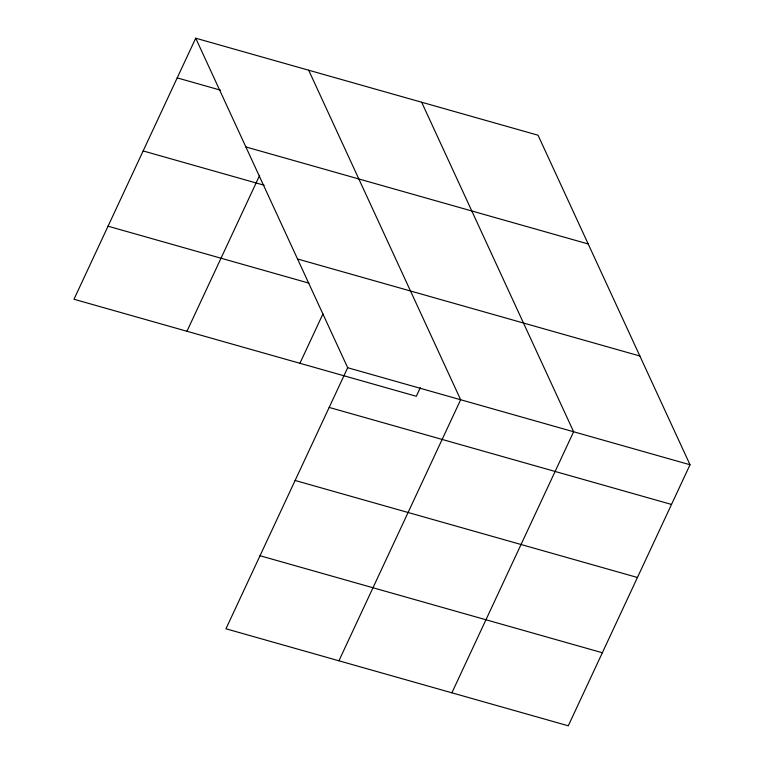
<?xml version="1.0" encoding="UTF-8"?>
<svg xmlns="http://www.w3.org/2000/svg" width="764" height="764" viewBox="0 0 764 764"><rect width="100%" height="100%" fill="white"/><g stroke="black" fill="none" stroke-linecap="round" stroke-linejoin="round"><path stroke-width="1.15" d="M195.718 38.2L347.687 367.723L225.963 628.782L568.282 725.8L690.016 464.751L538.037 135.218L195.718 38.2L73.984 299.249L416.313 396.277L420.315 387.682M186.951 331.27L259.617 175.433M299.918 363.292L322.962 313.87M338.929 660.793L460.654 399.744L308.685 70.221M451.887 692.814L573.621 431.755L421.652 102.233M177.21 77.89L220.576 90.181M245.874 146.946L588.194 243.964M143.145 150.938L264.105 185.222M297.54 258.986L639.86 356.005M108.049 226.201L308.876 283.119M347.687 367.723L690.016 464.751M329.179 407.422L671.499 504.441M295.114 480.47L637.443 577.489M260.027 555.734L602.347 652.752"/></g></svg>
